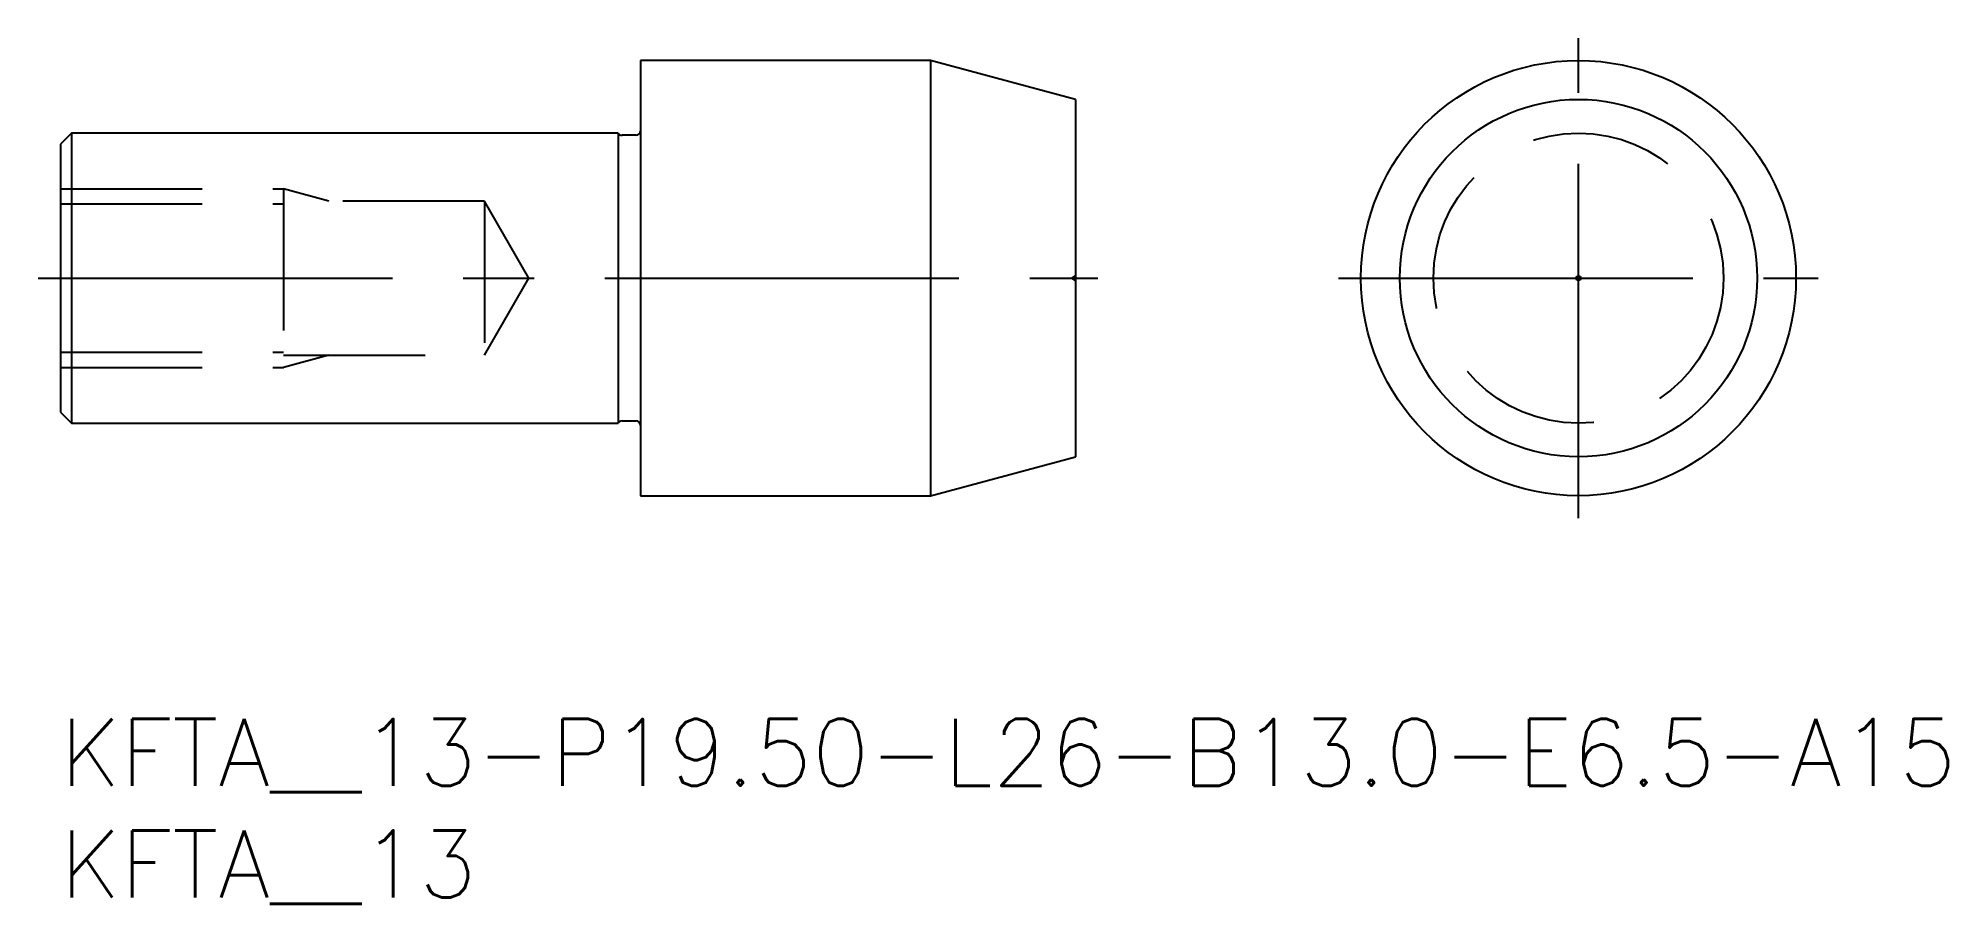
# Model space of a CAD drawing. Extents: x -1 to 84.6, y -8.3 to 30.5.
import ezdxf

# ---------------------------------------------------------------- set-up
doc = ezdxf.new("R2010")
doc.units = 0
doc.header["$LTSCALE"] = 0.5
doc.linetypes.add('CENTER', pattern=[50.8, 31.75, -6.35, 6.35, -6.35])
doc.linetypes.add('DASHED', pattern=[19.05, 12.7, -6.35])
for name, color, linetype in [('MSM_CENTER', 1, 'CENTER'), ('MSM_CONTINUOUS', 7, 'CONTINUOUS'), ('MSM_DASHED', 4, 'DASHED'), ('MSM_PART_NUMBER', 7, 'CONTINUOUS')]:
    doc.layers.add(name, color=color, linetype=linetype)
doc.styles.get("Standard").update_dxf_attribs({"font": 'txt.shx', "height": 1, "bigfont": 'bigfont.shx'})

# ---------------------------------------------------------------- blocks, each defined once
blk = doc.blocks.new('*U20')
at = {"layer": 'MSM_PART_NUMBER'}
blk.add_text('KFTA__13-P19.50-L26-B13.0-E6.5-A15', height=3, dxfattribs=at).set_placement((0, -3))
blk = doc.blocks.new('*U21')
at = {"layer": 'MSM_PART_NUMBER'}
blk.add_text('KFTA__13', height=3, dxfattribs=at).set_placement((0, -8))

msp = doc.modelspace()

# ---------------------------------------------------------------- linework, layer by layer
at = {"layer": 'MSM_CENTER'}
for p, q in [((68.044, 9), (68.044, 30.5)), ((-1, 19.75), (46.5, 19.75)), ((57.294, 19.75), (78.794, 19.75))]:
    msp.add_line(p, q, dxfattribs=at)
at = {"layer": 'MSM_CONTINUOUS'}
for p, q in [((26, 29.5), (26, 10)), ((39, 29.5), (26, 29.5)), ((39, 29.5), (39, 10)), ((45.5, 27.758), (39, 29.5)), ((45.5, 27.758), (45.5, 11.742)), ((0.5, 26.25), (0, 25.75)), ((0, 25.75), (0, 13.75)), ((0.5, 26.25), (0.5, 13.25)), ((25, 26.25), (0.5, 26.25)), ((25, 26.25), (25, 13.25)), ((25.8, 26.15), (25.173, 26.15)), ((0, 13.75), (0.5, 13.25)), ((0.5, 13.25), (25, 13.25)), ((25.173, 13.35), (25.8, 13.35)), ((39, 10), (45.5, 11.742)), ((26, 10), (39, 10))]:
    msp.add_line(p, q, dxfattribs=at)
for radius in [9.75, 8.008, 0.1]:
    msp.add_circle((68.044, 19.75), radius, dxfattribs=at)
for centre, start, end in [((25.173, 26.35), 210, 270), ((25.8, 26.35), 270, 0), ((25.173, 13.15), 90, 150), ((25.8, 13.15), 0, 90)]:
    msp.add_arc(centre, 0.2, start, end, dxfattribs=at)
at = {"layer": 'MSM_DASHED'}
for p, q in [((0, 23.75), (10, 23.75)), ((12.033, 23.2), (10, 23.75)), ((10, 23.75), (10, 15.75)), ((19.008, 23.2), (10, 23.2)), ((21, 19.75), (19.008, 23.2)), ((19.008, 23.2), (19.008, 16.3)), ((0, 23.074), (10, 23.074)), ((19.008, 16.3), (21, 19.75)), ((45.5, 19.85), (45.327, 19.75)), ((45.327, 19.75), (45.5, 19.65)), ((0, 16.426), (10, 16.426)), ((10, 16.3), (19.008, 16.3)), ((12.033, 16.3), (10, 15.75)), ((0, 15.75), (10, 15.75))]:
    msp.add_line(p, q, dxfattribs=at)
msp.add_circle((68.044, 19.75), 6.5, dxfattribs=at)

# ---------------------------------------------------------------- block references
at = {"layer": 'MSM_CONTINUOUS'}
for name in ['*U20', '*U21']:
    msp.add_blockref(name, (0, 0), dxfattribs=at)

doc.saveas('drawing.dxf')
